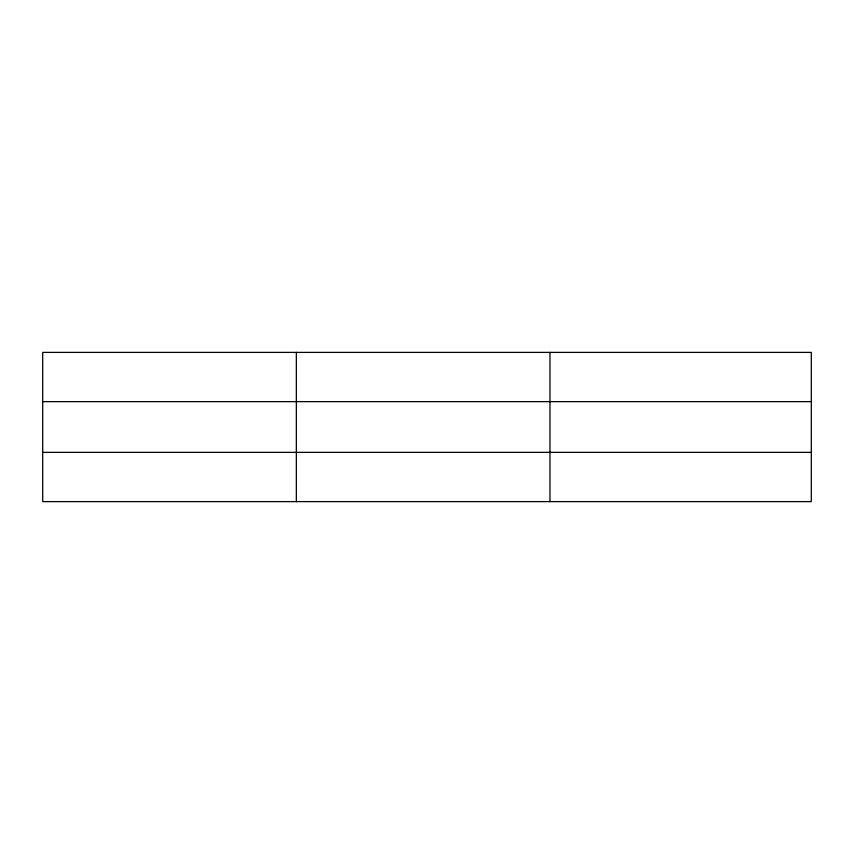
<?xml version="1.0" encoding="UTF-8"?>
<svg xmlns="http://www.w3.org/2000/svg" width="854" height="854" viewBox="0 0 854 854"><rect width="100%" height="100%" fill="white"/><g stroke="black" fill="none" stroke-linecap="round" stroke-linejoin="round"><path stroke-width="1.28" d="M296.338 501.608L296.338 352.392M549.976 501.608L549.976 352.392M811.3 401.636L811.3 352.392L42.7 352.392L42.7 501.608L811.3 501.608L811.3 401.636L42.7 401.636M42.7 452.364L811.3 452.364"/></g></svg>
